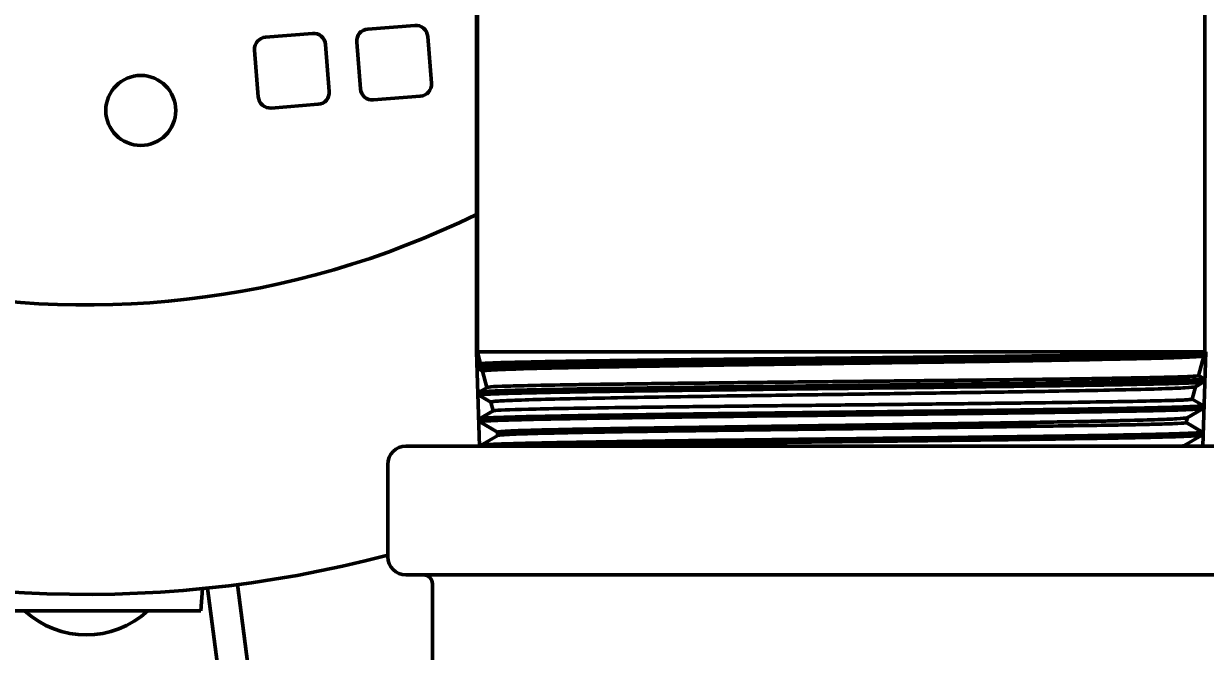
# Model space of a CAD drawing. Header units: inches. Extents: x 11 to 1621, y 11 to 1332.
# Drawn here: x 1087.186 to 1091.043, y 305.86 to 307.909 of the extents above; entities that cross this region are included whole.
import ezdxf

# ---------------------------------------------------------------- set-up
doc = ezdxf.new("R2010")
doc.units = ezdxf.units.IN
doc.header["$LTSCALE"] = 48
doc.header["$MEASUREMENT"] = 0
doc.layers.add('Dimension (ANSI)', color=7, linetype='Continuous', lineweight=25)
doc.layers.add('Visible (ANSI)', color=7, linetype='Continuous', lineweight=50)
doc.styles.add('Dimension Text', font='tahoma.ttf')
doc.dimstyles.new('ELC FT', dxfattribs={"dimscale": 48, "dimtxt": 0.12, "dimasz": 0.098425, "dimexe": 0.05, "dimexo": 0.1, "dimgap": 0.031496, "dimtad": 1, "dimdec": 5, "dimzin": 3, "dimdsep": 46, "dimlunit": 4, "dimtxsty": 'Dimension Text', "dimcen": 0.09, "dimdle": 0.5, "dimclrd": 5, "dimclre": 5, "dimclrt": 256, "dimadec": 1, "dimazin": 3, "dimtfac": 0.833333, "dimtofl": 0, "dimtmove": 0, "dimatfit": 3, "dimfxl": 0, "dimfrac": 2, "dimtolj": 1, "dimtzin": 0, "dimlwd": 25, "dimlwe": 25, "dimarcsym": 0})

# ---------------------------------------------------------------- blocks, each defined once
blk = doc.blocks.new('*D32')
at = {"layer": 'Defpoints', "color": 0, "linetype": 'Continuous', "transparency": 16777216}
for p in [(1009.1438, 460.8893), (1167.9445, 460.8893), (1018.5453, 291.4511)]:
    blk.add_point(p, dxfattribs=at)
at = {"layer": 'Dimension (ANSI)', "color": 5, "linetype": 'Continuous', "lineweight": 25, "transparency": 16777216}
for p, q in [((1163.1445, 460.8893), (1006.7438, 460.8893)), ((1009.1438, 296.1755), (1009.1438, 456.1649)), ((1013.7453, 291.4511), (1006.7438, 291.4511))]:
    blk.add_line(p, q, dxfattribs=at)
at = {"layer": 'Dimension (ANSI)', "color": 5, "linetype": 'Continuous', "transparency": 16777216}
for points in [[(1008.3564, 456.1649), (1009.9312, 456.1649), (1009.1438, 460.8893)], [(1008.3564, 296.1755), (1009.9312, 296.1755), (1009.1438, 291.4511)]]:
    blk.add_solid(points, dxfattribs=at)
at = {"layer": 'Dimension (ANSI)', "linetype": 'Continuous', "lineweight": 25, "transparency": 16777216, "insert": (1003.9957, 376.1702), "char_height": 5.76, "attachment_point": 5, "rotation": 90, "style": 'Dimension Text'}
blk.add_mtext('\\A1;14\'-1 7/16"', dxfattribs=at)
blk = doc.blocks.new('*D51')
at = {"layer": 'Defpoints', "color": 0, "linetype": 'Continuous', "transparency": 16777216}
for p in [(1146.447, 546.4511), (994.5453, 291.4511), (1018.5453, 291.4511)]:
    blk.add_point(p, dxfattribs=at)
at = {"layer": 'Dimension (ANSI)', "color": 5, "linetype": 'Continuous', "lineweight": 25, "transparency": 16777216}
for p, q in [((1141.647, 546.4511), (992.1453, 546.4511)), ((994.5453, 541.7267), (994.5453, 296.1755)), ((1013.7453, 291.4511), (992.1453, 291.4511))]:
    blk.add_line(p, q, dxfattribs=at)
at = {"layer": 'Dimension (ANSI)', "color": 5, "linetype": 'Continuous', "transparency": 16777216}
for points in [[(993.7579, 541.7267), (995.3327, 541.7267), (994.5453, 546.4511)], [(993.7579, 296.1755), (995.3327, 296.1755), (994.5453, 291.4511)]]:
    blk.add_solid(points, dxfattribs=at)
at = {"layer": 'Dimension (ANSI)', "linetype": 'Continuous', "lineweight": 25, "transparency": 16777216, "insert": (990.0336, 418.9511), "char_height": 5.76, "attachment_point": 5, "rotation": 90, "style": 'Dimension Text'}
blk.add_mtext('\\A1;21\'-3"', dxfattribs=at)

msp = doc.modelspace()

# ---------------------------------------------------------------- linework, layer by layer
at = {"layer": 'Visible (ANSI)'}
for p, q in [((1088.664479, 309.029771), (1088.664479, 306.837971)), ((1088.666979, 308.721571), (1088.666979, 306.837971)), ((1091.041979, 308.721571), (1091.041979, 306.837971)), ((1088.128723, 307.877398), (1087.975653, 307.865351)), ((1088.462337, 307.903654), (1088.309267, 307.891607)), ((1088.183107, 307.688169), (1088.17106, 307.841239)), ((1088.273107, 307.84927), (1088.285154, 307.6962)), ((1088.516721, 307.714425), (1088.504675, 307.867495)), ((1087.939493, 307.823014), (1087.95154, 307.669944)), ((1087.993878, 307.633784), (1088.146948, 307.645831)), ((1088.327492, 307.66004), (1088.480562, 307.672087)), ((1088.666979, 306.837971), (1088.664479, 306.837971)), ((1088.674075, 306.529771), (1088.664479, 306.837971)), ((1091.041979, 306.837971), (1088.666979, 306.837971)), ((1088.677558, 306.798493), (1088.666979, 306.837971)), ((1091.034884, 306.529771), (1091.044479, 306.837971)), ((1091.041638, 306.836696), (1091.041979, 306.837971)), ((1091.04164, 306.827053), (1091.041934, 306.836525)), ((1091.041672, 306.836822), (1091.041692, 306.83681)), ((1091.044479, 306.837971), (1091.041979, 306.837971)), ((1088.66862, 306.793331), (1088.677777, 306.798619)), ((1091.021097, 306.760037), (1091.038537, 306.825125)), ((1091.038982, 306.825382), (1091.038259, 306.824964)), ((1091.041396, 306.826776), (1091.038982, 306.825382)), ((1088.668673, 306.783573), (1088.668378, 306.793047)), ((1088.67133, 306.781903), (1088.668916, 306.783297)), ((1088.683956, 306.774612), (1088.67133, 306.781903)), ((1088.698098, 306.721835), (1088.683913, 306.774774)), ((1091.021131, 306.760164), (1091.038985, 306.749853)), ((1088.671327, 306.706375), (1088.69832, 306.721963)), ((1091.000556, 306.683377), (1091.011468, 306.724099)), ((1091.036276, 306.738425), (1091.011184, 306.723935)), ((1091.038689, 306.739819), (1091.036276, 306.738425)), ((1091.038932, 306.740093), (1091.039227, 306.749569)), ((1088.67138, 306.696637), (1088.671086, 306.706091)), ((1088.674036, 306.694947), (1088.671621, 306.696341)), ((1088.711026, 306.673586), (1088.674036, 306.694947)), ((1091.000591, 306.683506), (1091.036278, 306.662898)), ((1088.674035, 306.61942), (1088.718864, 306.645308)), ((1088.718638, 306.645178), (1088.710982, 306.673752)), ((1091.033569, 306.651469), (1090.984109, 306.622907)), ((1091.035984, 306.652863), (1091.033569, 306.651469)), ((1091.036225, 306.65314), (1091.03652, 306.662613)), ((1088.674087, 306.609684), (1088.673793, 306.619136)), ((1088.676744, 306.60799), (1088.674329, 306.609385)), ((1088.73298, 306.575515), (1088.676744, 306.60799)), ((1090.980015, 306.606717), (1090.984398, 306.623074)), ((1090.980051, 306.606849), (1091.03357, 306.575943)), ((1088.676743, 306.532465), (1088.733236, 306.565089)), ((1088.73298, 306.575663), (1088.73298, 306.564941)), ((1091.030861, 306.564512), (1090.974368, 306.531889)), ((1091.033229, 306.565879), (1091.030861, 306.564512)), ((1091.033517, 306.566181), (1091.033812, 306.575657)), ((1091.275279, 306.529771), (1088.433679, 306.529771)), ((1088.676575, 306.529771), (1088.6765, 306.532179)), ((1090.974625, 306.532037), (1090.974625, 306.529771)), ((1088.374479, 306.168971), (1088.374479, 306.470571)), ((1088.433679, 306.109771), (1091.275279, 306.109771)), ((1087.764231, 305.992856), (1087.769376, 306.064888)), ((1087.785998, 306.066574), (1087.878917, 305.346621)), ((1087.9717, 305.396585), (1087.883758, 306.077977)), ((1088.520331, 304.982896), (1088.520331, 306.080171)), ((1087.016199, 305.992856), (1087.764231, 305.992856))]:
    msp.add_line(p, q, dxfattribs=at)
msp.add_circle((1087.567984, 307.625935), 0.114173, dxfattribs=at)
for centre, radius, start, end in [((1087.390215, 309.884699), 3.838583, 72.761142, 284.857357), ((1087.390215, 309.884699), 2.893701, 63.873273, 296.126727), ((1088.131812, 307.83815), 0.03937, 4.5, 94.5), ((1088.312356, 307.852359), 0.03937, 94.5, 184.5), ((1088.465426, 307.864406), 0.03937, 4.5, 94.5), ((1087.978742, 307.826103), 0.03937, 94.5, 184.5), ((1088.143859, 307.68508), 0.03937, 274.5, 4.5), ((1088.324403, 307.699289), 0.03937, 184.5, 274.5), ((1088.477473, 307.711336), 0.03937, 274.5, 4.5), ((1087.990789, 307.673033), 0.03937, 184.5, 274.5), ((1088.433679, 306.470571), 0.0592, 90, 180), ((1088.433679, 306.168971), 0.0592, 180, 270), ((1088.490731, 306.080171), 0.0296, 0, 90), ((1087.390215, 306.208872), 0.295276, 227.018601, 312.981399)]:
    msp.add_arc(centre, radius, start, end, dxfattribs=at)
for points, knots in [([(1091.041692, 306.83681), (1091.042155, 306.836543), (1091.041955, 306.836276), (1091.039107, 306.835397), (1091.033617, 306.834781), (1091.017762, 306.833693), (1091.008823, 306.833223), (1090.984444, 306.832169), (1090.968014, 306.831588), (1090.926549, 306.830347), (1090.900665, 306.829681), (1090.851348, 306.828568), (1090.829873, 306.828122), (1090.779451, 306.827137), (1090.749905, 306.8266), (1090.692016, 306.825618), (1090.664297, 306.825172), (1090.606094, 306.824269), (1090.575622, 306.823816), (1090.497606, 306.822702), (1090.448862, 306.822035), (1090.372727, 306.821037), (1090.346816, 306.820705), (1090.288968, 306.819973), (1090.256878, 306.819572), (1090.185117, 306.81869), (1090.14528, 306.818211), (1090.086154, 306.817507), (1090.067249, 306.817282), (1090.009989, 306.816603), (1089.971425, 306.816151), (1089.87421, 306.815018), (1089.815503, 306.814332), (1089.725301, 306.813277), (1089.693646, 306.812907), (1089.631283, 306.81217), (1089.600591, 306.811804), (1089.5321, 306.81098), (1089.494504, 306.810524), (1089.439466, 306.809844), (1089.421554, 306.80962), (1089.367963, 306.808942), (1089.332853, 306.80849), (1089.230233, 306.807139), (1089.16557, 306.806234), (1089.075138, 306.804877), (1089.045976, 306.804418), (1088.990821, 306.803509), (1088.964816, 306.803061), (1088.917591, 306.802198), (1088.896179, 306.801782), (1088.852415, 306.800877), (1088.830597, 306.800391), (1088.801574, 306.799679), (1088.792847, 306.799454), (1088.767804, 306.798775), (1088.752793, 306.798323), (1088.71929, 306.79718), (1088.703244, 306.796485), (1088.684833, 306.795394), (1088.679561, 306.794997), (1088.672402, 306.794247), (1088.670189, 306.793894), (1088.668621, 306.793377), (1088.668373, 306.793212), (1088.668378, 306.793047)], [0.25280457, 0.25280457, 0.25280457, 0.25280457, 0.42739138, 0.42739138, 0.82910413, 0.82910413, 1.13825571, 1.13825571, 1.5174827, 1.5174827, 1.95167794, 1.95167794, 2.24499924, 2.24499924, 2.59499057, 2.59499057, 2.8879511, 2.8879511, 3.18367376, 3.18367376, 3.61815788, 3.61815788, 3.8362537, 3.8362537, 4.09741541, 4.09741541, 4.41172085, 4.41172085, 4.55835703, 4.55835703, 4.85400836, 4.85400836, 5.30083157, 5.30083157, 5.54380797, 5.54380797, 5.7825092, 5.7825092, 6.08150529, 6.08150529, 6.2276633, 6.2276633, 6.52308657, 6.52308657, 7.11308718, 7.11308718, 7.412006, 7.412006, 7.70595866, 7.70595866, 7.97702655, 7.97702655, 8.29608021, 8.29608021, 8.44277742, 8.44277742, 8.73835447, 8.73835447, 9.19119413, 9.19119413, 9.45169067, 9.45169067, 9.68123017, 9.68123017, 9.7891246, 9.7891246, 9.7891246, 9.7891246]), ([(1091.041638, 306.836697), (1091.041577, 306.836468), (1091.040888, 306.836239), (1091.03581, 306.835357), (1091.026941, 306.8347), (1090.985282, 306.832741), (1090.937709, 306.831437), (1090.853697, 306.829758), (1090.833874, 306.829391), (1090.789738, 306.828622), (1090.765209, 306.82822), (1090.714028, 306.82743), (1090.687484, 306.827043), (1090.630966, 306.82625), (1090.600937, 306.825846), (1090.539699, 306.825057), (1090.508606, 306.824671), (1090.41203, 306.823502), (1090.343826, 306.822725), (1090.23625, 306.821538), (1090.198924, 306.821134), (1090.085648, 306.819927), (1090.008448, 306.819121), (1089.85274, 306.817515), (1089.774645, 306.816709), (1089.620464, 306.815106), (1089.544766, 306.814303), (1089.435106, 306.813106), (1089.399451, 306.812708), (1089.329852, 306.811915), (1089.295935, 306.811522), (1089.229547, 306.810729), (1089.197136, 306.810328), (1089.135187, 306.809537), (1089.105632, 306.809148), (1089.048123, 306.808355), (1089.020266, 306.807952), (1088.968216, 306.807163), (1088.943957, 306.806776), (1088.875119, 306.805605), (1088.834979, 306.804827), (1088.783885, 306.803639), (1088.768238, 306.803234), (1088.726805, 306.802028), (1088.706473, 306.801223), (1088.684126, 306.799821), (1088.678815, 306.79922), (1088.677776, 306.798619)], [0.31482122, 0.31482122, 0.31482122, 0.31482122, 0.48477569, 0.48477569, 0.97001845, 0.97001845, 1.940167, 1.940167, 2.21302712, 2.21302712, 2.50978311, 2.50978311, 2.79782225, 2.79782225, 3.09568364, 3.09568364, 3.38227396, 3.38227396, 3.95925732, 3.95925732, 4.25756166, 4.25756166, 4.85213516, 4.85213516, 5.4464533, 5.4464533, 6.03851497, 6.03851497, 6.33138148, 6.33138148, 6.6227227, 6.6227227, 6.91748634, 6.91748634, 7.20584402, 7.20584402, 7.50204938, 7.50204938, 7.78832405, 7.78832405, 8.36447986, 8.36447986, 8.6617166, 8.6617166, 9.25387512, 9.25387512, 9.69608785, 9.69608785, 9.69608785, 9.69608785]), ([(1088.668915, 306.783297), (1088.668713, 306.783414), (1088.668638, 306.783531), (1088.668688, 306.783648), (1088.668957, 306.784272), (1088.672803, 306.784891), (1088.680321, 306.785518), (1088.68408, 306.785832), (1088.688783, 306.78615), (1088.694351, 306.786464), (1088.699918, 306.786779), (1088.706354, 306.787091), (1088.71364, 306.787402), (1088.728212, 306.788024), (1088.746175, 306.788646), (1088.767526, 306.78927), (1088.778202, 306.789582), (1088.789727, 306.789893), (1088.802121, 306.790206), (1088.814514, 306.790519), (1088.827821, 306.790836), (1088.841813, 306.79115), (1088.869797, 306.79178), (1088.900634, 306.7924), (1088.934247, 306.793021), (1088.967859, 306.793642), (1089.004248, 306.794267), (1089.043491, 306.794894), (1089.063112, 306.795207), (1089.08351, 306.795522), (1089.104334, 306.795836), (1089.125157, 306.79615), (1089.146463, 306.796464), (1089.168243, 306.796775), (1089.211801, 306.797399), (1089.257246, 306.798016), (1089.304577, 306.798641), (1089.328242, 306.798953), (1089.352381, 306.799267), (1089.377003, 306.79958), (1089.401625, 306.799894), (1089.426796, 306.800209), (1089.452084, 306.800522), (1089.50266, 306.801148), (1089.554015, 306.801774), (1089.60613, 306.802394), (1089.658245, 306.803015), (1089.711119, 306.803637), (1089.764775, 306.804266), (1089.791603, 306.80458), (1089.818688, 306.804896), (1089.845568, 306.805209), (1089.872448, 306.805521), (1089.899214, 306.805833), (1089.92587, 306.806145), (1089.979181, 306.806769), (1090.032051, 306.80739), (1090.084477, 306.808011), (1090.11069, 306.808322), (1090.136792, 306.808635), (1090.16278, 306.808949), (1090.188769, 306.809264), (1090.214692, 306.809581), (1090.240113, 306.809894), (1090.290954, 306.81052), (1090.340166, 306.81114), (1090.38779, 306.811763), (1090.435413, 306.812386), (1090.481447, 306.813005), (1090.525845, 306.813633), (1090.548044, 306.813947), (1090.569864, 306.814264), (1090.590942, 306.814578), (1090.612021, 306.814892), (1090.632441, 306.815203), (1090.652216, 306.815514), (1090.691765, 306.816135), (1090.728742, 306.816758), (1090.763138, 306.817381), (1090.780336, 306.817693), (1090.796888, 306.818004), (1090.812777, 306.818317), (1090.828667, 306.81863), (1090.843909, 306.818947), (1090.858256, 306.819261), (1090.88695, 306.819889), (1090.912324, 306.820508), (1090.934457, 306.821129), (1090.95659, 306.82175), (1090.975484, 306.822375), (1090.991037, 306.823001), (1090.998814, 306.823314), (1091.005752, 306.823629), (1091.011739, 306.823943), (1091.017726, 306.824256), (1091.022797, 306.824569), (1091.026973, 306.82488), (1091.035323, 306.825501), (1091.040103, 306.826116), (1091.041326, 306.826738), (1091.041532, 306.826842), (1091.041636, 306.826947), (1091.04164, 306.827052)], [1.9896505684, 1.9896505684, 1.9896505684, 1.9896505684, 1.990423587, 1.990423587, 1.990423587, 1.9945445468, 1.9945445468, 1.9945445468, 1.9966050267, 1.9966050267, 1.9966050267, 1.9986655066, 1.9986655066, 1.9986655066, 2.0027864664, 2.0027864664, 2.0027864664, 2.0048469463, 2.0048469463, 2.0048469463, 2.0069074262, 2.0069074262, 2.0069074262, 2.011028386, 2.011028386, 2.011028386, 2.0151493458, 2.0151493458, 2.0151493458, 2.0172098257, 2.0172098257, 2.0172098257, 2.0192703056, 2.0192703056, 2.0192703056, 2.0233912654, 2.0233912654, 2.0233912654, 2.0254517453, 2.0254517453, 2.0254517453, 2.0275122252, 2.0275122252, 2.0275122252, 2.031633185, 2.031633185, 2.031633185, 2.0357541448, 2.0357541448, 2.0357541448, 2.0378146247, 2.0378146247, 2.0378146247, 2.0398751047, 2.0398751047, 2.0398751047, 2.0439960645, 2.0439960645, 2.0439960645, 2.0460565444, 2.0460565444, 2.0460565444, 2.0481170243, 2.0481170243, 2.0481170243, 2.0522379841, 2.0522379841, 2.0522379841, 2.0563589439, 2.0563589439, 2.0563589439, 2.0584194238, 2.0584194238, 2.0584194238, 2.0604799037, 2.0604799037, 2.0604799037, 2.0646008635, 2.0646008635, 2.0646008635, 2.0666613434, 2.0666613434, 2.0666613434, 2.0687218233, 2.0687218233, 2.0687218233, 2.0728427831, 2.0728427831, 2.0728427831, 2.0769637429, 2.0769637429, 2.0769637429, 2.0790242228, 2.0790242228, 2.0790242228, 2.0810847027, 2.0810847027, 2.0810847027, 2.0852056625, 2.0852056625, 2.0852056625, 2.0858982263, 2.0858982263, 2.0858982263, 2.0858982263]), ([(1088.683913, 306.774774), (1088.683848, 306.775017), (1088.684182, 306.77526), (1088.686514, 306.776031), (1088.690007, 306.776557), (1088.700647, 306.777603), (1088.707715, 306.778123), (1088.725533, 306.779165), (1088.736324, 306.779687), (1088.774143, 306.781269), (1088.806485, 306.782317), (1088.924, 306.785505), (1089.028335, 306.7876), (1089.214223, 306.79079), (1089.280612, 306.791844), (1089.385524, 306.793438), (1089.421412, 306.793968), (1089.493088, 306.795009), (1089.528791, 306.795521), (1089.602563, 306.796564), (1089.640624, 306.797092), (1089.716097, 306.798134), (1089.753446, 306.798649), (1089.829561, 306.799691), (1089.868284, 306.800217), (1089.94481, 306.801263), (1089.982564, 306.801782), (1090.05823, 306.802824), (1090.096085, 306.803347), (1090.208659, 306.804928), (1090.281833, 306.805976), (1090.422591, 306.808094), (1090.4898, 306.809146), (1090.615632, 306.811273), (1090.673943, 306.812327), (1090.77941, 306.814453), (1090.826337, 306.815507), (1090.903025, 306.817521), (1090.933923, 306.818465), (1090.978073, 306.820134), (1090.993751, 306.820845), (1091.015086, 306.822091), (1091.022278, 306.822622), (1091.031639, 306.823555), (1091.034582, 306.823959), (1091.037292, 306.824564), (1091.037913, 306.824764), (1091.038259, 306.824964)], [32.69604251, 32.69604251, 32.69604251, 32.69604251, 32.83008504, 32.83008504, 33.12216715, 33.12216715, 33.40856345, 33.40856345, 33.69907433, 33.69907433, 34.28305016, 34.28305016, 35.46141352, 35.46141352, 36.0500954, 36.0500954, 36.34579792, 36.34579792, 36.62964817, 36.62964817, 36.92483205, 36.92483205, 37.21007696, 37.21007696, 37.50419996, 37.50419996, 37.79211291, 37.79211291, 38.08468531, 38.08468531, 38.67203994, 38.67203994, 39.26320237, 39.26320237, 39.85620645, 39.85620645, 40.44911943, 40.44911943, 40.98093404, 40.98093404, 41.3821478, 41.3821478, 41.67850378, 41.67850378, 41.90604094, 41.90604094, 42.01809732, 42.01809732, 42.01809732, 42.01809732]), ([(1091.021097, 306.760037), (1091.021073, 306.759946), (1091.020952, 306.759856), (1091.018814, 306.758965), (1091.009339, 306.758162), (1090.984104, 306.756966), (1090.973958, 306.756568), (1090.950197, 306.755775), (1090.936608, 306.755382), (1090.9059, 306.754589), (1090.888761, 306.754187), (1090.851593, 306.753397), (1090.83165, 306.753008), (1090.788239, 306.752215), (1090.764716, 306.751812), (1090.715589, 306.751022), (1090.690101, 306.750636), (1090.609578, 306.749464), (1090.550918, 306.748685), (1090.425727, 306.74712), (1090.359476, 306.746344), (1090.254712, 306.745157), (1090.218321, 306.744752), (1090.107731, 306.743546), (1090.032176, 306.74274), (1089.879467, 306.741135), (1089.802717, 306.740329), (1089.650868, 306.738727), (1089.576152, 306.737924), (1089.467585, 306.736728), (1089.4322, 306.736329), (1089.363111, 306.735537), (1089.32943, 306.735145), (1089.263348, 306.734351), (1089.231007, 306.73395), (1089.169141, 306.733159), (1089.139596, 306.732771), (1089.081963, 306.731978), (1089.053971, 306.731575), (1089.001567, 306.730785), (1088.977089, 306.730399), (1088.90744, 306.729228), (1088.866555, 306.72845), (1088.797363, 306.726885), (1088.76916, 306.726109), (1088.726304, 306.724546), (1088.711716, 306.723771), (1088.700857, 306.722646), (1088.69891, 306.722304), (1088.698321, 306.721963)], [19.13780931, 19.13780931, 19.13780931, 19.13780931, 19.20398785, 19.20398785, 19.79006752, 19.79006752, 20.07982058, 20.07982058, 20.36834768, 20.36834768, 20.65996676, 20.65996676, 20.94557, 20.94557, 21.23862551, 21.23862551, 21.52212253, 21.52212253, 22.09259847, 22.09259847, 22.66132149, 22.66132149, 22.95528716, 22.95528716, 23.54134176, 23.54134176, 24.12692556, 24.12692556, 24.71009721, 24.71009721, 24.99905804, 24.99905804, 25.28591983, 25.28591983, 25.57667069, 25.57667069, 25.86066651, 25.86066651, 26.15273345, 26.15273345, 26.43485155, 26.43485155, 27.00263655, 27.00263655, 27.56884287, 27.56884287, 28.13410941, 28.13410941, 28.38210285, 28.38210285, 28.38210285, 28.38210285]), ([(1091.038985, 306.749853), (1091.039635, 306.749478), (1091.038976, 306.749104), (1091.035175, 306.748378), (1091.032208, 306.748027), (1091.021952, 306.747149), (1091.013246, 306.746626), (1090.991163, 306.745587), (1090.977948, 306.745074), (1090.948833, 306.744116), (1090.933468, 306.743668), (1090.882303, 306.742316), (1090.841555, 306.741423), (1090.757319, 306.739802), (1090.716143, 306.739088), (1090.642616, 306.737899), (1090.612257, 306.737431), (1090.550141, 306.736514), (1090.51851, 306.736064), (1090.420535, 306.734708), (1090.351349, 306.733812), (1090.221017, 306.732177), (1090.161068, 306.731452), (1090.06186, 306.730265), (1090.023342, 306.729808), (1089.946244, 306.728903), (1089.907715, 306.728454), (1089.791798, 306.727096), (1089.714546, 306.726198), (1089.576321, 306.724551), (1089.515167, 306.723816), (1089.418933, 306.722619), (1089.382909, 306.722163), (1089.312833, 306.721257), (1089.278805, 306.720808), (1089.17943, 306.71945), (1089.117187, 306.718552), (1089.013109, 306.716906), (1088.96979, 306.716173), (1088.905568, 306.714969), (1088.882356, 306.714504), (1088.839859, 306.71359), (1088.820509, 306.713141), (1088.767442, 306.711784), (1088.73885, 306.710888), (1088.700141, 306.709251), (1088.687603, 306.708525), (1088.6752, 306.707337), (1088.672349, 306.70688), (1088.671194, 306.706314), (1088.671082, 306.706203), (1088.671086, 306.706091)], [19.19221202, 19.19221202, 19.19221202, 19.19221202, 19.43733073, 19.43733073, 19.66574529, 19.66574529, 20.0093737, 20.0093737, 20.34283621, 20.34283621, 20.63599915, 20.63599915, 21.22234607, 21.22234607, 21.69119539, 21.69119539, 21.99617418, 21.99617418, 22.29027868, 22.29027868, 22.87853059, 22.87853059, 23.35418487, 23.35418487, 23.65128915, 23.65128915, 23.94526844, 23.94526844, 24.53469654, 24.53469654, 25.01660908, 25.01660908, 25.31361762, 25.31361762, 25.60755649, 25.60755649, 26.19668716, 26.19668716, 26.67775031, 26.67775031, 26.98010316, 26.98010316, 27.27399149, 27.27399149, 27.86191818, 27.86191818, 28.33792665, 28.33792665, 28.63476717, 28.63476717, 28.70744158, 28.70744158, 28.70744158, 28.70744158]), ([(1088.67162, 306.696341), (1088.671091, 306.696647), (1088.671428, 306.696954), (1088.672648, 306.697263), (1088.67515, 306.697896), (1088.68131, 306.698518), (1088.690977, 306.699143), (1088.700643, 306.699768), (1088.713817, 306.700391), (1088.730547, 306.701016), (1088.747278, 306.701642), (1088.767739, 306.702279), (1088.791229, 306.702905), (1088.81472, 306.703531), (1088.841306, 306.704152), (1088.870948, 306.704777), (1088.900589, 306.705402), (1088.933324, 306.706025), (1088.969168, 306.706658), (1089.005013, 306.70729), (1089.043206, 306.707917), (1089.083656, 306.708539), (1089.124106, 306.709161), (1089.166812, 306.709786), (1089.211811, 306.710413), (1089.23431, 306.710726), (1089.257422, 306.71104), (1089.281046, 306.711355), (1089.304669, 306.71167), (1089.328607, 306.711985), (1089.352852, 306.712299), (1089.40134, 306.712926), (1089.45105, 306.713546), (1089.501967, 306.714169), (1089.527426, 306.714481), (1089.553187, 306.714795), (1089.579256, 306.715109), (1089.605325, 306.715423), (1089.631756, 306.715738), (1089.658383, 306.716053), (1089.711636, 306.716682), (1089.764909, 306.717309), (1089.818202, 306.717932), (1089.871495, 306.718556), (1089.924807, 306.719175), (1089.978138, 306.719804), (1090.004804, 306.720118), (1090.031541, 306.720434), (1090.058133, 306.720749), (1090.084725, 306.721065), (1090.111013, 306.721377), (1090.137004, 306.72169), (1090.188986, 306.722315), (1090.239786, 306.72294), (1090.289414, 306.723562), (1090.314229, 306.723873), (1090.338749, 306.724185), (1090.362971, 306.724498), (1090.387193, 306.724812), (1090.411184, 306.725129), (1090.434711, 306.725445), (1090.481765, 306.726076), (1090.526511, 306.726697), (1090.569034, 306.727321), (1090.611556, 306.727946), (1090.651854, 306.728568), (1090.689887, 306.729193), (1090.708903, 306.729506), (1090.727406, 306.729823), (1090.74519, 306.730139), (1090.762973, 306.730455), (1090.779968, 306.730769), (1090.796196, 306.731081), (1090.82865, 306.731705), (1090.858043, 306.732327), (1090.884398, 306.732951), (1090.897576, 306.733264), (1090.909992, 306.733576), (1090.921633, 306.733889), (1090.933274, 306.734201), (1090.944174, 306.734516), (1090.954191, 306.734832), (1090.974227, 306.735463), (1090.990646, 306.736088), (1091.003575, 306.736709), (1091.016503, 306.737331), (1091.02594, 306.737956), (1091.031815, 306.738583), (1091.034752, 306.738896), (1091.036799, 306.739211), (1091.037916, 306.739525), (1091.038589, 306.739715), (1091.038926, 306.739905), (1091.038932, 306.740094)], [1.798848889, 1.798848889, 1.798848889, 1.798848889, 1.8008594358, 1.8008594358, 1.8008594358, 1.8049803956, 1.8049803956, 1.8049803956, 1.8091013554, 1.8091013554, 1.8091013554, 1.8132223152, 1.8132223152, 1.8132223152, 1.8173432751, 1.8173432751, 1.8173432751, 1.8214642349, 1.8214642349, 1.8214642349, 1.8255851947, 1.8255851947, 1.8255851947, 1.8297061545, 1.8297061545, 1.8297061545, 1.8317666344, 1.8317666344, 1.8317666344, 1.8338271143, 1.8338271143, 1.8338271143, 1.8379480741, 1.8379480741, 1.8379480741, 1.840008554, 1.840008554, 1.840008554, 1.8420690339, 1.8420690339, 1.8420690339, 1.8461899937, 1.8461899937, 1.8461899937, 1.8503109535, 1.8503109535, 1.8503109535, 1.8523714334, 1.8523714334, 1.8523714334, 1.8544319133, 1.8544319133, 1.8544319133, 1.8585528731, 1.8585528731, 1.8585528731, 1.860613353, 1.860613353, 1.860613353, 1.8626738329, 1.8626738329, 1.8626738329, 1.8667947927, 1.8667947927, 1.8667947927, 1.8709157526, 1.8709157526, 1.8709157526, 1.8729762325, 1.8729762325, 1.8729762325, 1.8750367124, 1.8750367124, 1.8750367124, 1.8791576722, 1.8791576722, 1.8791576722, 1.8812181521, 1.8812181521, 1.8812181521, 1.883278632, 1.883278632, 1.883278632, 1.8873995918, 1.8873995918, 1.8873995918, 1.8915205516, 1.8915205516, 1.8915205516, 1.8935810315, 1.8935810315, 1.8935810315, 1.8948238647, 1.8948238647, 1.8948238647, 1.8948238647]), ([(1088.710982, 306.673752), (1088.710858, 306.674213), (1088.71214, 306.674674), (1088.717936, 306.675667), (1088.72293, 306.676198), (1088.736369, 306.677245), (1088.744665, 306.677759), (1088.774731, 306.6793), (1088.801563, 306.680332), (1088.867936, 306.682387), (1088.907298, 306.683418), (1088.997329, 306.685469), (1089.047769, 306.686499), (1089.213788, 306.689581), (1089.342184, 306.691632), (1089.550752, 306.694715), (1089.622458, 306.695747), (1089.768617, 306.697808), (1089.842686, 306.698843), (1089.953696, 306.700394), (1089.990678, 306.700915), (1090.064674, 306.701961), (1090.101633, 306.702484), (1090.174009, 306.703526), (1090.209397, 306.704044), (1090.280066, 306.705091), (1090.315266, 306.705619), (1090.382974, 306.706664), (1090.415495, 306.70718), (1090.480019, 306.708226), (1090.51191, 306.708756), (1090.603934, 306.710354), (1090.660551, 306.711409), (1090.762906, 306.713536), (1090.808396, 306.71459), (1090.886637, 306.716716), (1090.919204, 306.71777), (1090.957535, 306.719365), (1090.968549, 306.719895), (1090.995495, 306.721454), (1091.006319, 306.722484), (1091.010561, 306.723653), (1091.010939, 306.723794), (1091.011184, 306.723935)], [14.30497077, 14.30497077, 14.30497077, 14.30497077, 14.55331005, 14.55331005, 14.84126435, 14.84126435, 15.11801517, 15.11801517, 15.67502011, 15.67502011, 16.23114757, 16.23114757, 16.78681217, 16.78681217, 17.90202626, 17.90202626, 18.45995838, 18.45995838, 19.02032685, 19.02032685, 19.3014491, 19.3014491, 19.58652669, 19.58652669, 19.86617741, 19.86617741, 20.15417264, 20.15417264, 20.43282016, 20.43282016, 20.72239996, 20.72239996, 21.29885022, 21.29885022, 21.87591214, 21.87591214, 22.45345879, 22.45345879, 22.74341938, 22.74341938, 23.30479003, 23.30479003, 23.38168703, 23.38168703, 23.38168703, 23.38168703]), ([(1091.000556, 306.683377), (1091.000521, 306.683245), (1091.000284, 306.683113), (1090.998523, 306.682582), (1090.995364, 306.682182), (1090.985466, 306.68139), (1090.97878, 306.680998), (1090.95354, 306.679818), (1090.929847, 306.679037), (1090.869492, 306.677467), (1090.833016, 306.67669), (1090.706075, 306.674339), (1090.599221, 306.672795), (1090.414534, 306.670445), (1090.349462, 306.66967), (1090.213768, 306.668105), (1090.143447, 306.667329), (1089.999748, 306.665763), (1089.926695, 306.664984), (1089.817115, 306.663811), (1089.780764, 306.663423), (1089.70695, 306.662631), (1089.669545, 306.662225), (1089.596767, 306.66143), (1089.561404, 306.661042), (1089.490549, 306.66025), (1089.455131, 306.659846), (1089.386628, 306.659052), (1089.353539, 306.658662), (1089.288414, 306.657872), (1089.256441, 306.657471), (1089.194876, 306.656679), (1089.165288, 306.656287), (1089.080099, 306.655107), (1089.027965, 306.654327), (1088.934581, 306.652757), (1088.893473, 306.65198), (1088.788424, 306.649629), (1088.743613, 306.648085), (1088.722111, 306.646112), (1088.71956, 306.64571), (1088.718864, 306.645308)], [37.65939572, 37.65939572, 37.65939572, 37.65939572, 37.75405151, 37.75405151, 38.03985373, 38.03985373, 38.32185976, 38.32185976, 38.88371654, 38.88371654, 39.44296461, 39.44296461, 40.56059107, 40.56059107, 41.11728847, 41.11728847, 41.6741698, 41.6741698, 42.231696, 42.231696, 42.50873423, 42.50873423, 42.79664471, 42.79664471, 43.07424935, 43.07424935, 43.36067384, 43.36067384, 43.63933298, 43.63933298, 43.92292676, 43.92292676, 44.20297011, 44.20297011, 44.76063226, 44.76063226, 45.31577466, 45.31577466, 46.42528721, 46.42528721, 46.71088141, 46.71088141, 46.71088141, 46.71088141]), ([(1088.674328, 306.609385), (1088.673554, 306.609831), (1088.67463, 306.610276), (1088.677523, 306.610722), (1088.681586, 306.611348), (1088.689234, 306.611969), (1088.700572, 306.612602), (1088.706241, 306.612918), (1088.712856, 306.613236), (1088.720302, 306.613551), (1088.727748, 306.613866), (1088.736042, 306.614179), (1088.745167, 306.614492), (1088.763417, 306.615116), (1088.784981, 306.615743), (1088.809869, 306.616369), (1088.822314, 306.616682), (1088.835591, 306.616995), (1088.849722, 306.61731), (1088.863852, 306.617625), (1088.878857, 306.617944), (1088.894487, 306.61826), (1088.925748, 306.618891), (1088.959708, 306.619511), (1088.996305, 306.620137), (1089.032901, 306.620763), (1089.072134, 306.621389), (1089.114089, 306.622019), (1089.135066, 306.622334), (1089.156732, 306.622651), (1089.178749, 306.622967), (1089.200766, 306.623282), (1089.223214, 306.623597), (1089.246085, 306.623909), (1089.291827, 306.624534), (1089.339257, 306.625156), (1089.388382, 306.625784), (1089.412945, 306.626098), (1089.437933, 306.626413), (1089.463356, 306.626728), (1089.48878, 306.627043), (1089.514617, 306.627359), (1089.540493, 306.627674), (1089.592246, 306.628303), (1089.644544, 306.628929), (1089.697376, 306.629553), (1089.750208, 306.630176), (1089.803573, 306.630804), (1089.857491, 306.631435), (1089.88445, 306.631751), (1089.911491, 306.632067), (1089.93826, 306.632381), (1089.96503, 306.632695), (1089.991627, 306.633009), (1090.018055, 306.633322), (1090.070911, 306.633949), (1090.123093, 306.63457), (1090.174595, 306.635196), (1090.200346, 306.63551), (1090.225927, 306.635825), (1090.251332, 306.636142), (1090.276738, 306.636458), (1090.301883, 306.636775), (1090.32648, 306.637088), (1090.375673, 306.637715), (1090.423029, 306.638341), (1090.468583, 306.638966), (1090.514136, 306.639591), (1090.557887, 306.640213), (1090.599769, 306.640847), (1090.62071, 306.641164), (1090.641081, 306.641481), (1090.660692, 306.641795), (1090.680302, 306.642108), (1090.699215, 306.64242), (1090.717442, 306.642732), (1090.753896, 306.643357), (1090.787613, 306.643983), (1090.818569, 306.644609), (1090.834047, 306.644922), (1090.848832, 306.645235), (1090.862906, 306.645552), (1090.87698, 306.645868), (1090.890254, 306.646185), (1090.902637, 306.6465), (1090.927405, 306.647128), (1090.948765, 306.647748), (1090.966775, 306.648374), (1090.984785, 306.649), (1090.999446, 306.649625), (1091.010627, 306.650257), (1091.016217, 306.650572), (1091.020891, 306.650889), (1091.024638, 306.651204), (1091.028386, 306.651519), (1091.031218, 306.651832), (1091.033145, 306.652145), (1091.035187, 306.652476), (1091.036218, 306.652807), (1091.036228, 306.653138)], [1.6083616904, 1.6083616904, 1.6083616904, 1.6083616904, 1.6112952847, 1.6112952847, 1.6112952847, 1.6154162445, 1.6154162445, 1.6154162445, 1.6174767244, 1.6174767244, 1.6174767244, 1.6195372043, 1.6195372043, 1.6195372043, 1.6236581641, 1.6236581641, 1.6236581641, 1.625718644, 1.625718644, 1.625718644, 1.6277791239, 1.6277791239, 1.6277791239, 1.6319000837, 1.6319000837, 1.6319000837, 1.6360210435, 1.6360210435, 1.6360210435, 1.6380815234, 1.6380815234, 1.6380815234, 1.6401420033, 1.6401420033, 1.6401420033, 1.6442629631, 1.6442629631, 1.6442629631, 1.646323443, 1.646323443, 1.646323443, 1.648383923, 1.648383923, 1.648383923, 1.6525048828, 1.6525048828, 1.6525048828, 1.6566258426, 1.6566258426, 1.6566258426, 1.6586863225, 1.6586863225, 1.6586863225, 1.6607468024, 1.6607468024, 1.6607468024, 1.6648677622, 1.6648677622, 1.6648677622, 1.6669282421, 1.6669282421, 1.6669282421, 1.668988722, 1.668988722, 1.668988722, 1.6731096818, 1.6731096818, 1.6731096818, 1.6772306416, 1.6772306416, 1.6772306416, 1.6792911215, 1.6792911215, 1.6792911215, 1.6813516014, 1.6813516014, 1.6813516014, 1.6854725612, 1.6854725612, 1.6854725612, 1.6875330411, 1.6875330411, 1.6875330411, 1.689593521, 1.689593521, 1.689593521, 1.6937144808, 1.6937144808, 1.6937144808, 1.6978354406, 1.6978354406, 1.6978354406, 1.6998959205, 1.6998959205, 1.6998959205, 1.7019564004, 1.7019564004, 1.7019564004, 1.704139134, 1.704139134, 1.704139134, 1.704139134]), ([(1091.036278, 306.662898), (1091.036786, 306.662605), (1091.036494, 306.662312), (1091.033528, 306.661512), (1091.029296, 306.661005), (1091.016877, 306.660052), (1091.00918, 306.659604), (1090.983254, 306.658376), (1090.961478, 306.657605), (1090.918701, 306.65637), (1090.901077, 306.655912), (1090.863234, 306.655018), (1090.843173, 306.654581), (1090.777218, 306.653234), (1090.726696, 306.652335), (1090.642918, 306.650975), (1090.613743, 306.650524), (1090.52279, 306.649174), (1090.457705, 306.648271), (1090.354217, 306.646915), (1090.318524, 306.646457), (1090.242498, 306.6455), (1090.202088, 306.645005), (1090.142528, 306.644283), (1090.123883, 306.644058), (1090.067393, 306.643379), (1090.029269, 306.642927), (1089.932791, 306.641792), (1089.874258, 306.641105), (1089.776852, 306.639963), (1089.738003, 306.63951), (1089.658174, 306.638565), (1089.617281, 306.638076), (1089.539513, 306.637141), (1089.502613, 306.636692), (1089.393719, 306.635337), (1089.323768, 306.634443), (1089.204143, 306.632814), (1089.153366, 306.632095), (1089.074836, 306.630902), (1089.045375, 306.630435), (1088.990185, 306.629519), (1088.964399, 306.62907), (1088.891358, 306.627714), (1088.848606, 306.626817), (1088.783129, 306.625181), (1088.75824, 306.624456), (1088.725337, 306.623268), (1088.714517, 306.622812), (1088.696697, 306.621906), (1088.689669, 306.621457), (1088.677347, 306.62038), (1088.673774, 306.619758), (1088.673793, 306.619135)], [38.08368202, 38.08368202, 38.08368202, 38.08368202, 38.2749626, 38.2749626, 38.60348919, 38.60348919, 38.89603594, 38.89603594, 39.40055178, 39.40055178, 39.69798823, 39.69798823, 39.9832129, 39.9832129, 40.57175902, 40.57175902, 40.86543931, 40.86543931, 41.45166009, 41.45166009, 41.74917314, 41.74917314, 42.07277882, 42.07277882, 42.21888688, 42.21888688, 42.5130655, 42.5130655, 42.95869644, 42.95869644, 43.25544784, 43.25544784, 43.57210966, 43.57210966, 43.86494096, 43.86494096, 44.45044688, 44.45044688, 44.92114336, 44.92114336, 45.22417269, 45.22417269, 45.51729089, 45.51729089, 46.10364267, 46.10364267, 46.57805409, 46.57805409, 46.87413711, 46.87413711, 47.1670901, 47.1670901, 47.57249113, 47.57249113, 47.57249113, 47.57249113]), ([(1089.562603, 306.593755), (1089.619463, 306.594601), (1089.677443, 306.595444), (1089.794516, 306.597128), (1089.853401, 306.597973), (1090.030074, 306.600498), (1090.146364, 306.602181), (1090.28864, 306.604356), (1090.319968, 306.604841), (1090.383125, 306.605844), (1090.414834, 306.606362), (1090.477343, 306.607409), (1090.508051, 306.607937), (1090.566361, 306.608982), (1090.593997, 306.609498), (1090.647971, 306.610544), (1090.674185, 306.611074), (1090.722909, 306.612122), (1090.745499, 306.612636), (1090.809422, 306.614177), (1090.84642, 306.615209), (1090.907924, 306.617266), (1090.932309, 306.618296), (1090.967705, 306.620349), (1090.978646, 306.621379), (1090.983344, 306.622572), (1090.983819, 306.622739), (1090.984109, 306.622907)], [0, 0, 0, 0, 0.44923436, 0.44923436, 0.89756319, 0.89756319, 1.79678553, 1.79678553, 2.05663781, 2.05663781, 2.33191431, 2.33191431, 2.61493671, 2.61493671, 2.88921485, 2.88921485, 3.17387521, 3.17387521, 3.44770049, 3.44770049, 3.99882936, 3.99882936, 4.54907713, 4.54907713, 5.09884852, 5.09884852, 5.18874415, 5.18874415, 5.18874415, 5.18874415]), ([(1090.980015, 306.606717), (1090.979993, 306.606635), (1090.979894, 306.606552), (1090.978039, 306.605684), (1090.969392, 306.604904), (1090.939177, 306.603372), (1090.918351, 306.602631), (1090.87167, 306.601324), (1090.848432, 306.600766), (1090.802268, 306.599787), (1090.780695, 306.599364), (1090.723006, 306.598314), (1090.685001, 306.59769), (1090.602674, 306.596434), (1090.558476, 306.595811), (1090.511618, 306.595183)], [55.77925511, 55.77925511, 55.77925511, 55.77925511, 55.83707511, 55.83707511, 56.38633829, 56.38633829, 56.90753672, 56.90753672, 57.29823412, 57.29823412, 57.59317956, 57.59317956, 58.03144163, 58.03144163, 58.46908139, 58.46908139, 58.46908139, 58.46908139]), ([(1091.03357, 306.575943), (1091.03373, 306.57585), (1091.033811, 306.575757), (1091.033817, 306.57529), (1091.032526, 306.574914), (1091.025632, 306.573914), (1091.017734, 306.573293), (1090.999291, 306.572283), (1090.990959, 306.571899), (1090.972519, 306.571166), (1090.962631, 306.570817), (1090.940459, 306.570108), (1090.92813, 306.569747), (1090.894482, 306.568844), (1090.871815, 306.568305), (1090.831035, 306.567418), (1090.814321, 306.567074), (1090.771286, 306.566234), (1090.744039, 306.56574), (1090.700958, 306.564999), (1090.686411, 306.564756), (1090.640305, 306.564004), (1090.607501, 306.563499), (1090.558035, 306.562767), (1090.542565, 306.562542), (1090.495162, 306.561863), (1090.46244, 306.561411), (1090.377313, 306.560269), (1090.323772, 306.559576), (1090.236323, 306.55848), (1090.203528, 306.558077), (1090.125027, 306.55712), (1090.07903, 306.556567), (1089.994884, 306.555569), (1089.956943, 306.555123), (1089.880407, 306.554221), (1089.841854, 306.553768), (1089.744548, 306.552627), (1089.686012, 306.551934), (1089.594362, 306.550838), (1089.560789, 306.550435), (1089.482503, 306.549477), (1089.438205, 306.548924), (1089.359872, 306.547927), (1089.325523, 306.54748), (1089.258192, 306.546578), (1089.225271, 306.546126), (1089.144716, 306.544985), (1089.098584, 306.544293), (1089.029966, 306.543196), (1089.005599, 306.542792), (1088.950806, 306.541834), (1088.921368, 306.541281), (1088.872121, 306.540284), (1088.851571, 306.539838), (1088.813455, 306.538936), (1088.795946, 306.538483), (1088.756052, 306.537343), (1088.735996, 306.536651), (1088.710805, 306.535555), (1088.702935, 306.53515), (1088.687949, 306.534191), (1088.682091, 306.533639), (1088.677332, 306.532786), (1088.676491, 306.532483), (1088.6765, 306.532179)], [56.92361601, 56.92361601, 56.92361601, 56.92361601, 56.98389277, 56.98389277, 57.22696816, 57.22696816, 57.63236674, 57.63236674, 57.88098897, 57.88098897, 58.10833668, 58.10833668, 58.34144838, 58.34144838, 58.69342132, 58.69342132, 58.91612739, 58.91612739, 59.23830712, 59.23830712, 59.39590332, 59.39590332, 59.72509876, 59.72509876, 59.87096207, 59.87096207, 60.16441302, 60.16441302, 60.61306774, 60.61306774, 60.87557198, 60.87557198, 61.23346114, 61.23346114, 61.52374008, 61.52374008, 61.81713216, 61.81713216, 62.26541701, 62.26541701, 62.52832588, 62.52832588, 62.88596041, 62.88596041, 63.17619427, 63.17619427, 63.46952743, 63.46952743, 63.91737413, 63.91737413, 64.18078137, 64.18078137, 64.53812365, 64.53812365, 64.82831414, 64.82831414, 65.12158829, 65.12158829, 65.56900257, 65.56900257, 65.83290893, 65.83290893, 66.18995931, 66.18995931, 66.38683958, 66.38683958, 66.38683958, 66.38683958]), ([(1089.562603, 306.593755), (1089.557928, 306.593695), (1089.553262, 306.593635), (1089.48237, 306.592726), (1089.417875, 306.591877), (1089.294534, 306.590179), (1089.235691, 306.58933), (1089.125642, 306.587631), (1089.074439, 306.586782), (1088.9814, 306.585084), (1088.939566, 306.584235), (1088.866676, 306.582536), (1088.835623, 306.581687), (1088.785343, 306.579989), (1088.766118, 306.579139), (1088.740145, 306.577441), (1088.733396, 306.576592), (1088.732986, 306.575716), (1088.73298, 306.57569), (1088.73298, 306.575663)], [0.2205657753, 0.2205657753, 0.2205657753, 0.2205657753, 0.220703125, 0.220703125, 0.22265625, 0.22265625, 0.224609375, 0.224609375, 0.2265625, 0.2265625, 0.228515625, 0.228515625, 0.23046875, 0.23046875, 0.232421875, 0.232421875, 0.234375, 0.234375, 0.2344360813, 0.2344360813, 0.2344360813, 0.2344360813]), ([(1090.511618, 306.595183), (1090.461486, 306.594421), (1090.408364, 306.593658), (1090.291256, 306.592047), (1090.226724, 306.591198), (1090.094201, 306.589499), (1090.026212, 306.58865), (1089.889074, 306.586952), (1089.819927, 306.586103), (1089.682808, 306.584404), (1089.614838, 306.583555), (1089.48237, 306.581857), (1089.417875, 306.581008), (1089.294534, 306.579309), (1089.235691, 306.57846), (1089.125642, 306.576762), (1089.074439, 306.575913), (1088.9814, 306.574214), (1088.939566, 306.573365), (1088.866676, 306.571667), (1088.835623, 306.570817), (1088.785343, 306.569119), (1088.766118, 306.56827), (1088.741243, 306.566643), (1088.734582, 306.565866), (1088.733236, 306.565089)], [0.2111375431, 0.2111375431, 0.2111375431, 0.2111375431, 0.212890625, 0.212890625, 0.21484375, 0.21484375, 0.216796875, 0.216796875, 0.21875, 0.21875, 0.220703125, 0.220703125, 0.22265625, 0.22265625, 0.224609375, 0.224609375, 0.2265625, 0.2265625, 0.228515625, 0.228515625, 0.23046875, 0.23046875, 0.232421875, 0.232421875, 0.2342098449, 0.2342098449, 0.2342098449, 0.2342098449]), ([(1088.826822, 306.529771), (1088.837715, 306.530033), (1088.849177, 306.530294), (1088.861217, 306.530557), (1088.875628, 306.530872), (1088.890916, 306.53119), (1088.906936, 306.531508), (1088.938976, 306.532143), (1088.97364, 306.532767), (1089.010836, 306.533394), (1089.048031, 306.534021), (1089.087759, 306.534648), (1089.130068, 306.535277), (1089.151223, 306.535592), (1089.173107, 306.535909), (1089.195452, 306.536226), (1089.217796, 306.536544), (1089.24054, 306.53686), (1089.263675, 306.537174), (1089.309944, 306.537802), (1089.357769, 306.538424), (1089.40714, 306.539053), (1089.431825, 306.539367), (1089.456899, 306.539682), (1089.482367, 306.539996), (1089.507834, 306.540311), (1089.533798, 306.540628), (1089.559888, 306.540944), (1089.612069, 306.541577), (1089.664637, 306.542207), (1089.717581, 306.542831), (1089.770525, 306.543456), (1089.823844, 306.544084), (1089.877548, 306.544715), (1089.9044, 306.54503), (1089.931426, 306.545347), (1089.958312, 306.545663), (1089.985197, 306.545979), (1090.011946, 306.546296), (1090.03856, 306.546613), (1090.091787, 306.547248), (1090.144723, 306.547882), (1090.196029, 306.548511), (1090.247335, 306.54914), (1090.297219, 306.549768), (1090.345702, 306.550393), (1090.394185, 306.551018), (1090.441267, 306.551647), (1090.486892, 306.552282), (1090.532516, 306.552917), (1090.575669, 306.553542), (1090.616375, 306.55417), (1090.657081, 306.554797), (1090.695366, 306.555421), (1090.731195, 306.556049), (1090.749109, 306.556363), (1090.766417, 306.55668), (1090.783073, 306.556998), (1090.799728, 306.557316), (1090.815556, 306.557632), (1090.830579, 306.557946), (1090.860625, 306.558573), (1090.887461, 306.559199), (1090.911127, 306.559826), (1090.934793, 306.560453), (1090.955318, 306.561078), (1090.972476, 306.561713), (1090.989634, 306.562349), (1091.003095, 306.562976), (1091.012999, 306.5636), (1091.022904, 306.564225), (1091.029253, 306.564854), (1091.031985, 306.565482), (1091.032996, 306.565714), (1091.033509, 306.565947), (1091.033517, 306.566181)], [1.4344329104, 1.4344329104, 1.4344329104, 1.4344329104, 1.4361544929, 1.4361544929, 1.4361544929, 1.4382149728, 1.4382149728, 1.4382149728, 1.4423359326, 1.4423359326, 1.4423359326, 1.4464568924, 1.4464568924, 1.4464568924, 1.4485173723, 1.4485173723, 1.4485173723, 1.4505778522, 1.4505778522, 1.4505778522, 1.454698812, 1.454698812, 1.454698812, 1.4567592919, 1.4567592919, 1.4567592919, 1.4588197718, 1.4588197718, 1.4588197718, 1.4629407316, 1.4629407316, 1.4629407316, 1.4670616914, 1.4670616914, 1.4670616914, 1.4691221713, 1.4691221713, 1.4691221713, 1.4711826512, 1.4711826512, 1.4711826512, 1.475303611, 1.475303611, 1.475303611, 1.4794245708, 1.4794245708, 1.4794245708, 1.4835455307, 1.4835455307, 1.4835455307, 1.4876664905, 1.4876664905, 1.4876664905, 1.4917874503, 1.4917874503, 1.4917874503, 1.4938479302, 1.4938479302, 1.4938479302, 1.4959084101, 1.4959084101, 1.4959084101, 1.5000293699, 1.5000293699, 1.5000293699, 1.5041503297, 1.5041503297, 1.5041503297, 1.5082712895, 1.5082712895, 1.5082712895, 1.5123922493, 1.5123922493, 1.5123922493, 1.5139158673, 1.5139158673, 1.5139158673, 1.5139158673]), ([(1090.511618, 306.595183), (1090.444159, 306.595052), (1090.371495, 306.594951), (1090.218272, 306.594686), (1090.138471, 306.594575), (1089.97466, 306.594339), (1089.891458, 306.594209), (1089.725127, 306.594), (1089.642772, 306.593865), (1089.562603, 306.593755)], [0, 0, 0, 0, 0.63386867, 0.63386867, 1.26547491, 1.26547491, 1.89785714, 1.89785714, 2.53089434, 2.53089434, 2.53089434, 2.53089434]), ([(1090.974368, 306.531889), (1090.973213, 306.531222), (1090.968149, 306.530554), (1090.958705, 306.529848), (1090.958176, 306.52981), (1090.957634, 306.529771)], [0.26799606393, 0.26799606393, 0.26799606393, 0.26799606393, 0.26953125, 0.26953125, 0.26962, 0.26962, 0.26962, 0.26962])]:
    msp.add_open_spline(points, degree=3, knots=knots, dxfattribs=at)

# ---------------------------------------------------------------- dimensions: what is measured, and where the dimension line sits
at = {"layer": 'Dimension (ANSI)', "color": 5, "linetype": 'Continuous', "lineweight": 25, "true_color": 0x0000ff}
for base, p1, p2, picture, middle in [((994.545281, 291.451101), (1146.446979, 546.451101), (1018.545281, 291.451101), '*D51', (994.545281, 418.951101)), ((1009.143755, 460.889261), (1018.545281, 291.451101), (1167.944479, 460.889261), '*D32', (1009.143755, 376.170181))]:
    dim = msp.add_linear_dim(base=base, p1=p1, p2=p2, angle=270, dimstyle='ELC FT', override={"dimgap": 0.031496, "dimdec": 5, "dimlfac": 1, "dimtol": 0, "dimlim": 0, "dimtp": 0, "dimtm": 0, "dimtdec": 2, "dimatfit": 1}, dxfattribs=at)
    dim.commit()
    dim.dimension.update_dxf_attribs({"geometry": picture, "text_midpoint": middle, "dimtype": 160})

doc.saveas('drawing.dxf')
